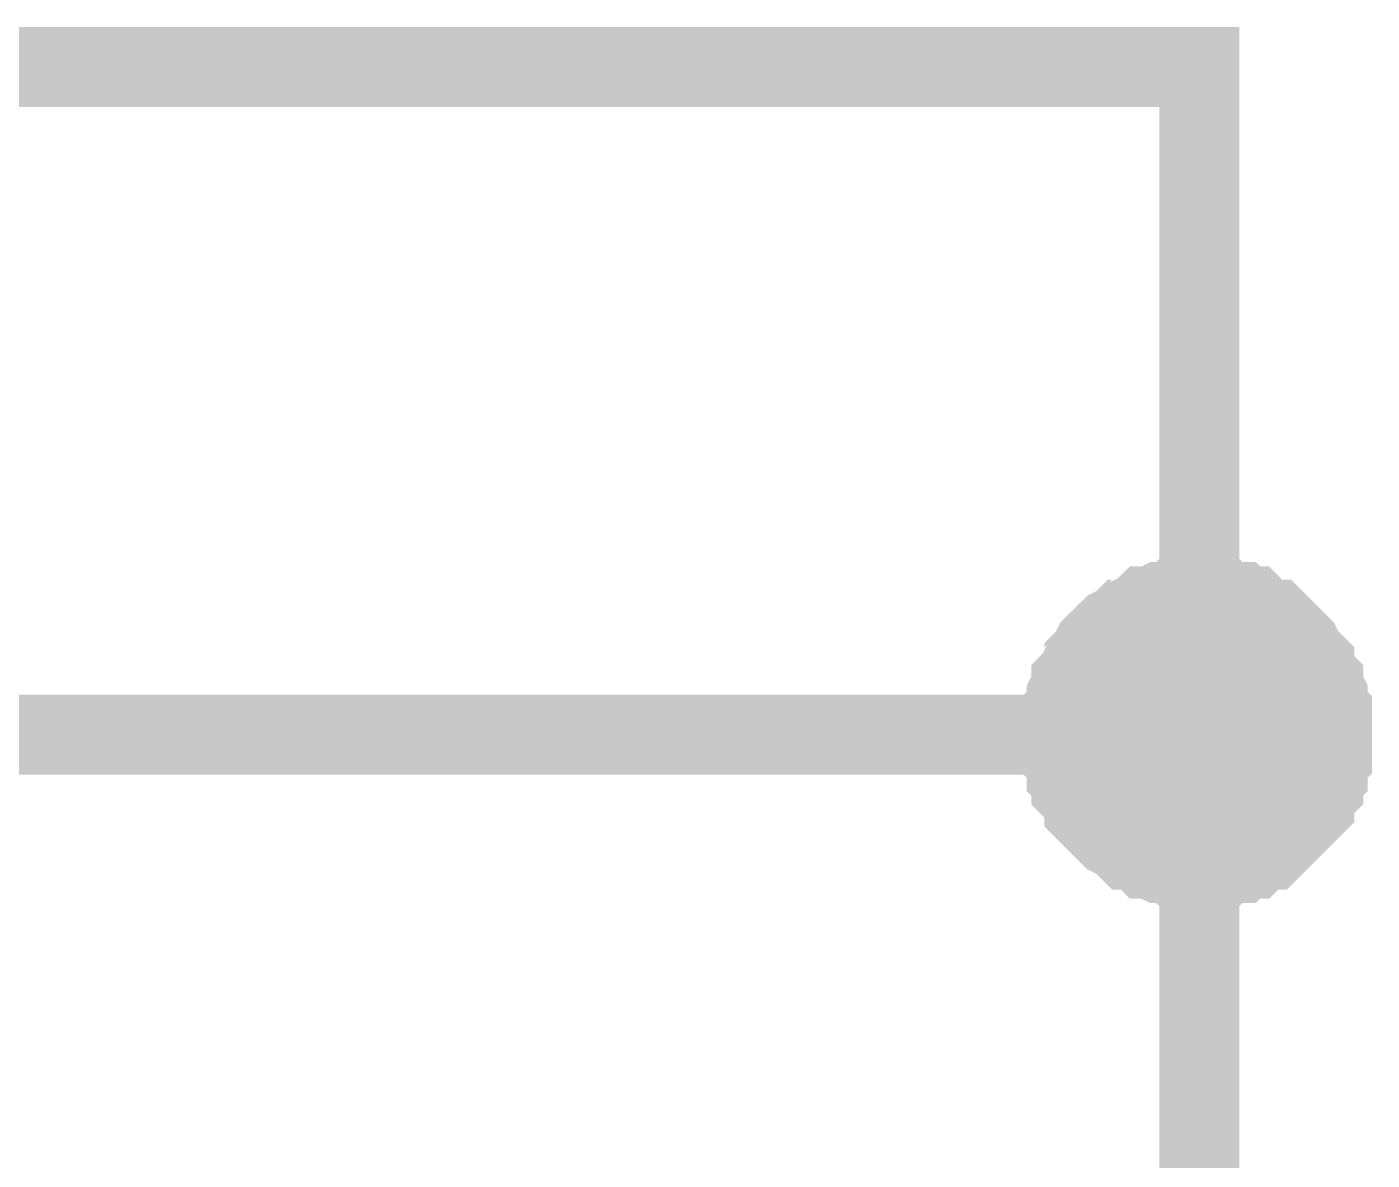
# Model space of a CAD drawing. Header units: millimetres. Extents: x -2024 to 917, y -725 to 13.
# Drawn here: x 297.77 to 302.81, y -135.39 to -131.14 of the extents above; entities that cross this region are included whole.
import ezdxf

# ---------------------------------------------------------------- set-up
doc = ezdxf.new("R2010")
doc.units = ezdxf.units.MM
doc.layers.add('Sheet', color=255, linetype='Continuous')

msp = doc.modelspace()

# ---------------------------------------------------------------- linework, layer by layer
at = {"layer": 'Sheet'}
for points, const_width in [([(297.1652, -133.7942), (302.1636, -133.7942), (302.1636, -131.2938), (297.1652, -131.2938)], 0.2997), ([(301.6505, -133.7942), (301.6505, -133.7611), (301.6505, -133.7445), (301.6505, -133.7114), (301.667, -133.6948), (301.667, -133.6617), (301.667, -133.6451), (301.6836, -133.612), (301.6836, -133.5955), (301.7001, -133.5789), (301.7167, -133.5458), (301.7332, -133.5292), (301.7332, -133.5127), (301.7498, -133.4961), (301.7663, -133.463), (301.7829, -133.4464), (301.7995, -133.4299), (301.816, -133.4133), (301.8326, -133.3968), (301.8657, -133.3802), (301.8822, -133.3636), (301.8988, -133.3636), (301.9153, -133.3471), (301.9484, -133.3305), (301.965, -133.314), (301.9815, -133.314), (302.0146, -133.2974), (302.0312, -133.2974), (302.0643, -133.2974), (302.0808, -133.2808), (302.1139, -133.2808), (302.1305, -133.2808), (302.1636, -133.2808)], 0.2997), ([(301.6505, -133.7942), (301.6505, -133.7611), (301.6505, -133.7445), (301.6505, -133.7114), (301.667, -133.6948), (301.667, -133.6617), (301.667, -133.6451), (301.6836, -133.612), (301.6836, -133.5955), (301.7001, -133.5789), (301.7167, -133.5458), (301.7332, -133.5292), (301.7332, -133.5127), (301.7498, -133.4961), (301.7663, -133.463), (301.7829, -133.4464), (301.7995, -133.4299), (301.816, -133.4133), (301.8326, -133.3968), (301.8657, -133.3802), (301.8822, -133.3636), (301.8988, -133.3636), (301.9153, -133.3471), (301.9484, -133.3305), (301.965, -133.314), (301.9815, -133.314), (302.0146, -133.2974), (302.0312, -133.2974), (302.0643, -133.2974), (302.0808, -133.2808), (302.1139, -133.2808), (302.1305, -133.2808), (302.1636, -133.2808)], 0.2997), ([(301.6505, -133.7942), (301.6505, -133.7611), (301.6505, -133.7445), (301.6505, -133.7114), (301.667, -133.6948), (301.667, -133.6617), (301.667, -133.6451), (301.6836, -133.612), (301.6836, -133.5955), (301.7001, -133.5789), (301.7167, -133.5458), (301.7332, -133.5292), (301.7332, -133.5127), (301.7498, -133.4961), (301.7663, -133.463), (301.7829, -133.4464), (301.7995, -133.4299), (301.816, -133.4133), (301.8326, -133.3968), (301.8657, -133.3802), (301.8822, -133.3636), (301.8988, -133.3636), (301.9153, -133.3471), (301.9484, -133.3305), (301.965, -133.314), (301.9815, -133.314), (302.0146, -133.2974), (302.0312, -133.2974), (302.0643, -133.2974), (302.0808, -133.2808), (302.1139, -133.2808), (302.1305, -133.2808), (302.1636, -133.2808)], 0.2997), ([(301.6505, -133.7942), (301.6505, -133.7611), (301.6505, -133.7445), (301.6505, -133.7114), (301.667, -133.6948), (301.667, -133.6617), (301.667, -133.6451), (301.6836, -133.612), (301.6836, -133.5955), (301.7001, -133.5789), (301.7167, -133.5458), (301.7332, -133.5292), (301.7332, -133.5127), (301.7498, -133.4961), (301.7663, -133.463), (301.7829, -133.4464), (301.7995, -133.4299), (301.816, -133.4133), (301.8326, -133.3968), (301.8657, -133.3802), (301.8822, -133.3636), (301.8988, -133.3636), (301.9153, -133.3471), (301.9484, -133.3305), (301.965, -133.314), (301.9815, -133.314), (302.0146, -133.2974), (302.0312, -133.2974), (302.0643, -133.2974), (302.0808, -133.2808), (302.1139, -133.2808), (302.1305, -133.2808), (302.1636, -133.2808)], 0.2997), ([(302.1636, -133.2808), (302.1636, -133.2808)], 0.2997), ([(302.1636, -133.2808), (302.1967, -133.2808), (302.2132, -133.2808), (302.2463, -133.2808), (302.2629, -133.2974), (302.296, -133.2974), (302.3125, -133.2974), (302.3291, -133.314), (302.3622, -133.314), (302.3787, -133.3305), (302.3953, -133.3471), (302.4284, -133.3636), (302.4449, -133.3636), (302.4615, -133.3802), (302.478, -133.3968), (302.4946, -133.4133), (302.5111, -133.4299), (302.5277, -133.4464), (302.5442, -133.463), (302.5608, -133.4961), (302.5774, -133.5127), (302.5939, -133.5292), (302.5939, -133.5458), (302.6105, -133.5789), (302.627, -133.5955), (302.627, -133.612), (302.6436, -133.6451), (302.6436, -133.6617), (302.6436, -133.6948), (302.6601, -133.7114), (302.6601, -133.7445), (302.6601, -133.7611), (302.6601, -133.7942)], 0.2997), ([(302.1636, -133.2808), (302.1636, -133.2808)], 0.2997), ([(302.1636, -133.2808), (302.1967, -133.2808), (302.2132, -133.2808), (302.2463, -133.2808), (302.2629, -133.2974), (302.296, -133.2974), (302.3125, -133.2974), (302.3291, -133.314), (302.3622, -133.314), (302.3787, -133.3305), (302.3953, -133.3471), (302.4284, -133.3636), (302.4449, -133.3636), (302.4615, -133.3802), (302.478, -133.3968), (302.4946, -133.4133), (302.5111, -133.4299), (302.5277, -133.4464), (302.5442, -133.463), (302.5608, -133.4961), (302.5774, -133.5127), (302.5939, -133.5292), (302.5939, -133.5458), (302.6105, -133.5789), (302.627, -133.5955), (302.627, -133.612), (302.6436, -133.6451), (302.6436, -133.6617), (302.6436, -133.6948), (302.6601, -133.7114), (302.6601, -133.7445), (302.6601, -133.7611), (302.6601, -133.7942)], 0.2997), ([(302.1636, -133.2808), (302.1636, -133.2808)], 0.2997), ([(302.1636, -133.2808), (302.1967, -133.2808), (302.2132, -133.2808), (302.2463, -133.2808), (302.2629, -133.2974), (302.296, -133.2974), (302.3125, -133.2974), (302.3291, -133.314), (302.3622, -133.314), (302.3787, -133.3305), (302.3953, -133.3471), (302.4284, -133.3636), (302.4449, -133.3636), (302.4615, -133.3802), (302.478, -133.3968), (302.4946, -133.4133), (302.5111, -133.4299), (302.5277, -133.4464), (302.5442, -133.463), (302.5608, -133.4961), (302.5774, -133.5127), (302.5939, -133.5292), (302.5939, -133.5458), (302.6105, -133.5789), (302.627, -133.5955), (302.627, -133.612), (302.6436, -133.6451), (302.6436, -133.6617), (302.6436, -133.6948), (302.6601, -133.7114), (302.6601, -133.7445), (302.6601, -133.7611), (302.6601, -133.7942)], 0.2997), ([(302.1636, -133.2808), (302.1636, -133.2808)], 0.2997), ([(302.1636, -133.2808), (302.1967, -133.2808), (302.2132, -133.2808), (302.2463, -133.2808), (302.2629, -133.2974), (302.296, -133.2974), (302.3125, -133.2974), (302.3291, -133.314), (302.3622, -133.314), (302.3787, -133.3305), (302.3953, -133.3471), (302.4284, -133.3636), (302.4449, -133.3636), (302.4615, -133.3802), (302.478, -133.3968), (302.4946, -133.4133), (302.5111, -133.4299), (302.5277, -133.4464), (302.5442, -133.463), (302.5608, -133.4961), (302.5774, -133.5127), (302.5939, -133.5292), (302.5939, -133.5458), (302.6105, -133.5789), (302.627, -133.5955), (302.627, -133.612), (302.6436, -133.6451), (302.6436, -133.6617), (302.6436, -133.6948), (302.6601, -133.7114), (302.6601, -133.7445), (302.6601, -133.7611), (302.6601, -133.7942)], 0.2997), ([(301.6505, -133.7942), (301.6505, -133.7611), (301.6505, -133.7445), (301.6505, -133.7114), (301.667, -133.6948), (301.667, -133.6617), (301.667, -133.6451), (301.6836, -133.612), (301.6836, -133.5955), (301.7001, -133.5789), (301.7167, -133.5458), (301.7332, -133.5292), (301.7332, -133.5127), (301.7498, -133.4961), (301.7663, -133.463), (301.7829, -133.4464), (301.7995, -133.4299), (301.816, -133.4133), (301.8326, -133.3968), (301.8657, -133.3802), (301.8822, -133.3636), (301.8988, -133.3636), (301.9153, -133.3471), (301.9484, -133.3305), (301.965, -133.314), (301.9815, -133.314), (302.0146, -133.2974), (302.0312, -133.2974), (302.0643, -133.2974), (302.0808, -133.2808), (302.1139, -133.2808), (302.1305, -133.2808), (302.1636, -133.2808)], 0.0991), ([(301.6505, -133.7942), (301.6505, -133.7611), (301.6505, -133.7445), (301.6505, -133.7114), (301.667, -133.6948), (301.667, -133.6617), (301.667, -133.6451), (301.6836, -133.612), (301.6836, -133.5955), (301.7001, -133.5789), (301.7167, -133.5458), (301.7332, -133.5292), (301.7332, -133.5127), (301.7498, -133.4961), (301.7663, -133.463), (301.7829, -133.4464), (301.7995, -133.4299), (301.816, -133.4133), (301.8326, -133.3968), (301.8657, -133.3802), (301.8822, -133.3636), (301.8988, -133.3636), (301.9153, -133.3471), (301.9484, -133.3305), (301.965, -133.314), (301.9815, -133.314), (302.0146, -133.2974), (302.0312, -133.2974), (302.0643, -133.2974), (302.0808, -133.2808), (302.1139, -133.2808), (302.1305, -133.2808), (302.1636, -133.2808)], 0.0991), ([(301.6505, -133.7942), (301.6505, -133.7611), (301.6505, -133.7445), (301.6505, -133.7114), (301.667, -133.6948), (301.667, -133.6617), (301.667, -133.6451), (301.6836, -133.612), (301.6836, -133.5955), (301.7001, -133.5789), (301.7167, -133.5458), (301.7332, -133.5292), (301.7332, -133.5127), (301.7498, -133.4961), (301.7663, -133.463), (301.7829, -133.4464), (301.7995, -133.4299), (301.816, -133.4133), (301.8326, -133.3968), (301.8657, -133.3802), (301.8822, -133.3636), (301.8988, -133.3636), (301.9153, -133.3471), (301.9484, -133.3305), (301.965, -133.314), (301.9815, -133.314), (302.0146, -133.2974), (302.0312, -133.2974), (302.0643, -133.2974), (302.0808, -133.2808), (302.1139, -133.2808), (302.1305, -133.2808), (302.1636, -133.2808)], 0.0991), ([(301.6505, -133.7942), (301.6505, -133.7611), (301.6505, -133.7445), (301.6505, -133.7114), (301.667, -133.6948), (301.667, -133.6617), (301.667, -133.6451), (301.6836, -133.612), (301.6836, -133.5955), (301.7001, -133.5789), (301.7167, -133.5458), (301.7332, -133.5292), (301.7332, -133.5127), (301.7498, -133.4961), (301.7663, -133.463), (301.7829, -133.4464), (301.7995, -133.4299), (301.816, -133.4133), (301.8326, -133.3968), (301.8657, -133.3802), (301.8822, -133.3636), (301.8988, -133.3636), (301.9153, -133.3471), (301.9484, -133.3305), (301.965, -133.314), (301.9815, -133.314), (302.0146, -133.2974), (302.0312, -133.2974), (302.0643, -133.2974), (302.0808, -133.2808), (302.1139, -133.2808), (302.1305, -133.2808), (302.1636, -133.2808)], 0.0991), ([(302.1636, -133.2808), (302.1636, -133.2808)], 0.0991), ([(302.1636, -133.2808), (302.1967, -133.2808), (302.2132, -133.2808), (302.2463, -133.2808), (302.2629, -133.2974), (302.296, -133.2974), (302.3125, -133.2974), (302.3291, -133.314), (302.3622, -133.314), (302.3787, -133.3305), (302.3953, -133.3471), (302.4284, -133.3636), (302.4449, -133.3636), (302.4615, -133.3802), (302.478, -133.3968), (302.4946, -133.4133), (302.5111, -133.4299), (302.5277, -133.4464), (302.5442, -133.463), (302.5608, -133.4961), (302.5774, -133.5127), (302.5939, -133.5292), (302.5939, -133.5458), (302.6105, -133.5789), (302.627, -133.5955), (302.627, -133.612), (302.6436, -133.6451), (302.6436, -133.6617), (302.6436, -133.6948), (302.6601, -133.7114), (302.6601, -133.7445), (302.6601, -133.7611), (302.6601, -133.7942)], 0.0991), ([(302.1636, -133.2808), (302.1636, -133.2808)], 0.0991), ([(302.1636, -133.2808), (302.1967, -133.2808), (302.2132, -133.2808), (302.2463, -133.2808), (302.2629, -133.2974), (302.296, -133.2974), (302.3125, -133.2974), (302.3291, -133.314), (302.3622, -133.314), (302.3787, -133.3305), (302.3953, -133.3471), (302.4284, -133.3636), (302.4449, -133.3636), (302.4615, -133.3802), (302.478, -133.3968), (302.4946, -133.4133), (302.5111, -133.4299), (302.5277, -133.4464), (302.5442, -133.463), (302.5608, -133.4961), (302.5774, -133.5127), (302.5939, -133.5292), (302.5939, -133.5458), (302.6105, -133.5789), (302.627, -133.5955), (302.627, -133.612), (302.6436, -133.6451), (302.6436, -133.6617), (302.6436, -133.6948), (302.6601, -133.7114), (302.6601, -133.7445), (302.6601, -133.7611), (302.6601, -133.7942)], 0.0991), ([(302.1636, -133.2808), (302.1636, -133.2808)], 0.0991), ([(302.1636, -133.2808), (302.1967, -133.2808), (302.2132, -133.2808), (302.2463, -133.2808), (302.2629, -133.2974), (302.296, -133.2974), (302.3125, -133.2974), (302.3291, -133.314), (302.3622, -133.314), (302.3787, -133.3305), (302.3953, -133.3471), (302.4284, -133.3636), (302.4449, -133.3636), (302.4615, -133.3802), (302.478, -133.3968), (302.4946, -133.4133), (302.5111, -133.4299), (302.5277, -133.4464), (302.5442, -133.463), (302.5608, -133.4961), (302.5774, -133.5127), (302.5939, -133.5292), (302.5939, -133.5458), (302.6105, -133.5789), (302.627, -133.5955), (302.627, -133.612), (302.6436, -133.6451), (302.6436, -133.6617), (302.6436, -133.6948), (302.6601, -133.7114), (302.6601, -133.7445), (302.6601, -133.7611), (302.6601, -133.7942)], 0.0991), ([(302.1636, -133.2808), (302.1636, -133.2808)], 0.0991), ([(302.1636, -133.2808), (302.1967, -133.2808), (302.2132, -133.2808), (302.2463, -133.2808), (302.2629, -133.2974), (302.296, -133.2974), (302.3125, -133.2974), (302.3291, -133.314), (302.3622, -133.314), (302.3787, -133.3305), (302.3953, -133.3471), (302.4284, -133.3636), (302.4449, -133.3636), (302.4615, -133.3802), (302.478, -133.3968), (302.4946, -133.4133), (302.5111, -133.4299), (302.5277, -133.4464), (302.5442, -133.463), (302.5608, -133.4961), (302.5774, -133.5127), (302.5939, -133.5292), (302.5939, -133.5458), (302.6105, -133.5789), (302.627, -133.5955), (302.627, -133.612), (302.6436, -133.6451), (302.6436, -133.6617), (302.6436, -133.6948), (302.6601, -133.7114), (302.6601, -133.7445), (302.6601, -133.7611), (302.6601, -133.7942)], 0.0991), ([(302.1636, -134.2909), (302.1305, -134.2909), (302.1139, -134.2909), (302.0808, -134.2909), (302.0643, -134.2744), (302.0312, -134.2744), (302.0146, -134.2744), (301.9815, -134.2578), (301.965, -134.2578), (301.9484, -134.2413), (301.9153, -134.2247), (301.8988, -134.2247), (301.8822, -134.2081), (301.8657, -134.1916), (301.8326, -134.175), (301.816, -134.1585), (301.7995, -134.1419), (301.7829, -134.1253), (301.7663, -134.1088), (301.7498, -134.0922), (301.7332, -134.0757), (301.7332, -134.0591), (301.7167, -134.026), (301.7001, -134.0094), (301.6836, -133.9929), (301.6836, -133.9598), (301.667, -133.9432), (301.667, -133.9266), (301.667, -133.8935), (301.6505, -133.877), (301.6505, -133.8438), (301.6505, -133.8273), (301.6505, -133.7942)], 0.2997), ([(301.6505, -133.7942), (301.6505, -133.7942)], 0.2997), ([(302.1636, -134.2909), (302.1305, -134.2909), (302.1139, -134.2909), (302.0808, -134.2909), (302.0643, -134.2744), (302.0312, -134.2744), (302.0146, -134.2744), (301.9815, -134.2578), (301.965, -134.2578), (301.9484, -134.2413), (301.9153, -134.2247), (301.8988, -134.2247), (301.8822, -134.2081), (301.8657, -134.1916), (301.8326, -134.175), (301.816, -134.1585), (301.7995, -134.1419), (301.7829, -134.1253), (301.7663, -134.1088), (301.7498, -134.0922), (301.7332, -134.0757), (301.7332, -134.0591), (301.7167, -134.026), (301.7001, -134.0094), (301.6836, -133.9929), (301.6836, -133.9598), (301.667, -133.9432), (301.667, -133.9266), (301.667, -133.8935), (301.6505, -133.877), (301.6505, -133.8438), (301.6505, -133.8273), (301.6505, -133.7942)], 0.2997), ([(301.6505, -133.7942), (301.6505, -133.7942)], 0.2997), ([(302.1636, -134.2909), (302.1305, -134.2909), (302.1139, -134.2909), (302.0808, -134.2909), (302.0643, -134.2744), (302.0312, -134.2744), (302.0146, -134.2744), (301.9815, -134.2578), (301.965, -134.2578), (301.9484, -134.2413), (301.9153, -134.2247), (301.8988, -134.2247), (301.8822, -134.2081), (301.8657, -134.1916), (301.8326, -134.175), (301.816, -134.1585), (301.7995, -134.1419), (301.7829, -134.1253), (301.7663, -134.1088), (301.7498, -134.0922), (301.7332, -134.0757), (301.7332, -134.0591), (301.7167, -134.026), (301.7001, -134.0094), (301.6836, -133.9929), (301.6836, -133.9598), (301.667, -133.9432), (301.667, -133.9266), (301.667, -133.8935), (301.6505, -133.877), (301.6505, -133.8438), (301.6505, -133.8273), (301.6505, -133.7942)], 0.2997), ([(301.6505, -133.7942), (301.6505, -133.7942)], 0.2997), ([(302.1636, -134.2909), (302.1305, -134.2909), (302.1139, -134.2909), (302.0808, -134.2909), (302.0643, -134.2744), (302.0312, -134.2744), (302.0146, -134.2744), (301.9815, -134.2578), (301.965, -134.2578), (301.9484, -134.2413), (301.9153, -134.2247), (301.8988, -134.2247), (301.8822, -134.2081), (301.8657, -134.1916), (301.8326, -134.175), (301.816, -134.1585), (301.7995, -134.1419), (301.7829, -134.1253), (301.7663, -134.1088), (301.7498, -134.0922), (301.7332, -134.0757), (301.7332, -134.0591), (301.7167, -134.026), (301.7001, -134.0094), (301.6836, -133.9929), (301.6836, -133.9598), (301.667, -133.9432), (301.667, -133.9266), (301.667, -133.8935), (301.6505, -133.877), (301.6505, -133.8438), (301.6505, -133.8273), (301.6505, -133.7942)], 0.2997), ([(301.6505, -133.7942), (301.6505, -133.7942)], 0.2997), ([(302.1636, -136.2946), (302.1636, -133.7942)], 0.2997), ([(302.6601, -133.7942), (302.6601, -133.8273), (302.6601, -133.8438), (302.6601, -133.877), (302.6436, -133.8935), (302.6436, -133.9266), (302.6436, -133.9432), (302.627, -133.9598), (302.627, -133.9929), (302.6105, -134.0094), (302.5939, -134.026), (302.5939, -134.0591), (302.5774, -134.0757), (302.5608, -134.0922), (302.5442, -134.1088), (302.5277, -134.1253), (302.5111, -134.1419), (302.4946, -134.1585), (302.478, -134.175), (302.4615, -134.1916), (302.4449, -134.2081), (302.4284, -134.2247), (302.3953, -134.2247), (302.3787, -134.2413), (302.3622, -134.2578), (302.3291, -134.2578), (302.3125, -134.2744), (302.296, -134.2744), (302.2629, -134.2744), (302.2463, -134.2909), (302.2132, -134.2909), (302.1967, -134.2909), (302.1636, -134.2909)], 0.2997), ([(302.6601, -133.7942), (302.6601, -133.8273), (302.6601, -133.8438), (302.6601, -133.877), (302.6436, -133.8935), (302.6436, -133.9266), (302.6436, -133.9432), (302.627, -133.9598), (302.627, -133.9929), (302.6105, -134.0094), (302.5939, -134.026), (302.5939, -134.0591), (302.5774, -134.0757), (302.5608, -134.0922), (302.5442, -134.1088), (302.5277, -134.1253), (302.5111, -134.1419), (302.4946, -134.1585), (302.478, -134.175), (302.4615, -134.1916), (302.4449, -134.2081), (302.4284, -134.2247), (302.3953, -134.2247), (302.3787, -134.2413), (302.3622, -134.2578), (302.3291, -134.2578), (302.3125, -134.2744), (302.296, -134.2744), (302.2629, -134.2744), (302.2463, -134.2909), (302.2132, -134.2909), (302.1967, -134.2909), (302.1636, -134.2909)], 0.2997), ([(302.6601, -133.7942), (302.6601, -133.8273), (302.6601, -133.8438), (302.6601, -133.877), (302.6436, -133.8935), (302.6436, -133.9266), (302.6436, -133.9432), (302.627, -133.9598), (302.627, -133.9929), (302.6105, -134.0094), (302.5939, -134.026), (302.5939, -134.0591), (302.5774, -134.0757), (302.5608, -134.0922), (302.5442, -134.1088), (302.5277, -134.1253), (302.5111, -134.1419), (302.4946, -134.1585), (302.478, -134.175), (302.4615, -134.1916), (302.4449, -134.2081), (302.4284, -134.2247), (302.3953, -134.2247), (302.3787, -134.2413), (302.3622, -134.2578), (302.3291, -134.2578), (302.3125, -134.2744), (302.296, -134.2744), (302.2629, -134.2744), (302.2463, -134.2909), (302.2132, -134.2909), (302.1967, -134.2909), (302.1636, -134.2909)], 0.2997), ([(302.6601, -133.7942), (302.6601, -133.8273), (302.6601, -133.8438), (302.6601, -133.877), (302.6436, -133.8935), (302.6436, -133.9266), (302.6436, -133.9432), (302.627, -133.9598), (302.627, -133.9929), (302.6105, -134.0094), (302.5939, -134.026), (302.5939, -134.0591), (302.5774, -134.0757), (302.5608, -134.0922), (302.5442, -134.1088), (302.5277, -134.1253), (302.5111, -134.1419), (302.4946, -134.1585), (302.478, -134.175), (302.4615, -134.1916), (302.4449, -134.2081), (302.4284, -134.2247), (302.3953, -134.2247), (302.3787, -134.2413), (302.3622, -134.2578), (302.3291, -134.2578), (302.3125, -134.2744), (302.296, -134.2744), (302.2629, -134.2744), (302.2463, -134.2909), (302.2132, -134.2909), (302.1967, -134.2909), (302.1636, -134.2909)], 0.2997), ([(302.6601, -133.7942), (302.6601, -133.7942), (302.6601, -133.7942), (302.6601, -133.7942), (302.6601, -133.7942), (302.6601, -133.7942), (302.6601, -133.7942), (302.6601, -133.7942), (302.6601, -133.7942), (302.6601, -133.7942), (302.6601, -133.7942), (302.6601, -133.7942), (302.6601, -133.7942), (302.6601, -133.7942), (302.6601, -133.7942), (302.6601, -133.7942), (302.6601, -133.7942), (302.6601, -133.7942), (302.6601, -133.7942), (302.6601, -133.7942), (302.6601, -133.7942), (302.6601, -133.7942), (302.6601, -133.7942), (302.6601, -133.7942), (302.6601, -133.7942), (302.6601, -133.7942), (302.6601, -133.7942), (302.6601, -133.7942), (302.6601, -133.7942), (302.6601, -133.7942), (302.6601, -133.7942), (302.6601, -133.7942), (302.6601, -133.7942)], 0.2997), ([(302.6601, -133.7942), (302.6601, -133.7942)], 0.2997), ([(302.6601, -133.7942), (302.6601, -133.7942), (302.6601, -133.7942), (302.6601, -133.7942), (302.6601, -133.7942), (302.6601, -133.7942), (302.6601, -133.7942), (302.6601, -133.7942), (302.6601, -133.7942), (302.6601, -133.7942), (302.6601, -133.7942), (302.6601, -133.7942), (302.6601, -133.7942), (302.6601, -133.7942), (302.6601, -133.7942), (302.6601, -133.7942), (302.6601, -133.7942), (302.6601, -133.7942), (302.6601, -133.7942), (302.6601, -133.7942), (302.6601, -133.7942), (302.6601, -133.7942), (302.6601, -133.7942), (302.6601, -133.7942), (302.6601, -133.7942), (302.6601, -133.7942), (302.6601, -133.7942), (302.6601, -133.7942), (302.6601, -133.7942), (302.6601, -133.7942), (302.6601, -133.7942), (302.6601, -133.7942), (302.6601, -133.7942)], 0.2997), ([(302.6601, -133.7942), (302.6601, -133.7942)], 0.2997), ([(302.6601, -133.7942), (302.6601, -133.7942), (302.6601, -133.7942), (302.6601, -133.7942), (302.6601, -133.7942), (302.6601, -133.7942), (302.6601, -133.7942), (302.6601, -133.7942), (302.6601, -133.7942), (302.6601, -133.7942), (302.6601, -133.7942), (302.6601, -133.7942), (302.6601, -133.7942), (302.6601, -133.7942), (302.6601, -133.7942), (302.6601, -133.7942), (302.6601, -133.7942), (302.6601, -133.7942), (302.6601, -133.7942), (302.6601, -133.7942), (302.6601, -133.7942), (302.6601, -133.7942), (302.6601, -133.7942), (302.6601, -133.7942), (302.6601, -133.7942), (302.6601, -133.7942), (302.6601, -133.7942), (302.6601, -133.7942), (302.6601, -133.7942), (302.6601, -133.7942), (302.6601, -133.7942), (302.6601, -133.7942), (302.6601, -133.7942)], 0.2997), ([(302.6601, -133.7942), (302.6601, -133.7942)], 0.2997), ([(302.6601, -133.7942), (302.6601, -133.7942), (302.6601, -133.7942), (302.6601, -133.7942), (302.6601, -133.7942), (302.6601, -133.7942), (302.6601, -133.7942), (302.6601, -133.7942), (302.6601, -133.7942), (302.6601, -133.7942), (302.6601, -133.7942), (302.6601, -133.7942), (302.6601, -133.7942), (302.6601, -133.7942), (302.6601, -133.7942), (302.6601, -133.7942), (302.6601, -133.7942), (302.6601, -133.7942), (302.6601, -133.7942), (302.6601, -133.7942), (302.6601, -133.7942), (302.6601, -133.7942), (302.6601, -133.7942), (302.6601, -133.7942), (302.6601, -133.7942), (302.6601, -133.7942), (302.6601, -133.7942), (302.6601, -133.7942), (302.6601, -133.7942), (302.6601, -133.7942), (302.6601, -133.7942), (302.6601, -133.7942), (302.6601, -133.7942)], 0.2997), ([(302.6601, -133.7942), (302.6601, -133.7942)], 0.2997), ([(302.1636, -134.2909), (302.1305, -134.2909), (302.1139, -134.2909), (302.0808, -134.2909), (302.0643, -134.2744), (302.0312, -134.2744), (302.0146, -134.2744), (301.9815, -134.2578), (301.965, -134.2578), (301.9484, -134.2413), (301.9153, -134.2247), (301.8988, -134.2247), (301.8822, -134.2081), (301.8657, -134.1916), (301.8326, -134.175), (301.816, -134.1585), (301.7995, -134.1419), (301.7829, -134.1253), (301.7663, -134.1088), (301.7498, -134.0922), (301.7332, -134.0757), (301.7332, -134.0591), (301.7167, -134.026), (301.7001, -134.0094), (301.6836, -133.9929), (301.6836, -133.9598), (301.667, -133.9432), (301.667, -133.9266), (301.667, -133.8935), (301.6505, -133.877), (301.6505, -133.8438), (301.6505, -133.8273), (301.6505, -133.7942)], 0.0991), ([(301.6505, -133.7942), (301.6505, -133.7942)], 0.0991), ([(302.1636, -134.2909), (302.1305, -134.2909), (302.1139, -134.2909), (302.0808, -134.2909), (302.0643, -134.2744), (302.0312, -134.2744), (302.0146, -134.2744), (301.9815, -134.2578), (301.965, -134.2578), (301.9484, -134.2413), (301.9153, -134.2247), (301.8988, -134.2247), (301.8822, -134.2081), (301.8657, -134.1916), (301.8326, -134.175), (301.816, -134.1585), (301.7995, -134.1419), (301.7829, -134.1253), (301.7663, -134.1088), (301.7498, -134.0922), (301.7332, -134.0757), (301.7332, -134.0591), (301.7167, -134.026), (301.7001, -134.0094), (301.6836, -133.9929), (301.6836, -133.9598), (301.667, -133.9432), (301.667, -133.9266), (301.667, -133.8935), (301.6505, -133.877), (301.6505, -133.8438), (301.6505, -133.8273), (301.6505, -133.7942)], 0.0991), ([(301.6505, -133.7942), (301.6505, -133.7942)], 0.0991), ([(302.1636, -134.2909), (302.1305, -134.2909), (302.1139, -134.2909), (302.0808, -134.2909), (302.0643, -134.2744), (302.0312, -134.2744), (302.0146, -134.2744), (301.9815, -134.2578), (301.965, -134.2578), (301.9484, -134.2413), (301.9153, -134.2247), (301.8988, -134.2247), (301.8822, -134.2081), (301.8657, -134.1916), (301.8326, -134.175), (301.816, -134.1585), (301.7995, -134.1419), (301.7829, -134.1253), (301.7663, -134.1088), (301.7498, -134.0922), (301.7332, -134.0757), (301.7332, -134.0591), (301.7167, -134.026), (301.7001, -134.0094), (301.6836, -133.9929), (301.6836, -133.9598), (301.667, -133.9432), (301.667, -133.9266), (301.667, -133.8935), (301.6505, -133.877), (301.6505, -133.8438), (301.6505, -133.8273), (301.6505, -133.7942)], 0.0991), ([(301.6505, -133.7942), (301.6505, -133.7942)], 0.0991), ([(302.1636, -134.2909), (302.1305, -134.2909), (302.1139, -134.2909), (302.0808, -134.2909), (302.0643, -134.2744), (302.0312, -134.2744), (302.0146, -134.2744), (301.9815, -134.2578), (301.965, -134.2578), (301.9484, -134.2413), (301.9153, -134.2247), (301.8988, -134.2247), (301.8822, -134.2081), (301.8657, -134.1916), (301.8326, -134.175), (301.816, -134.1585), (301.7995, -134.1419), (301.7829, -134.1253), (301.7663, -134.1088), (301.7498, -134.0922), (301.7332, -134.0757), (301.7332, -134.0591), (301.7167, -134.026), (301.7001, -134.0094), (301.6836, -133.9929), (301.6836, -133.9598), (301.667, -133.9432), (301.667, -133.9266), (301.667, -133.8935), (301.6505, -133.877), (301.6505, -133.8438), (301.6505, -133.8273), (301.6505, -133.7942)], 0.0991), ([(301.6505, -133.7942), (301.6505, -133.7942)], 0.0991), ([(302.6601, -133.7942), (302.6601, -133.8273), (302.6601, -133.8438), (302.6601, -133.877), (302.6436, -133.8935), (302.6436, -133.9266), (302.6436, -133.9432), (302.627, -133.9598), (302.627, -133.9929), (302.6105, -134.0094), (302.5939, -134.026), (302.5939, -134.0591), (302.5774, -134.0757), (302.5608, -134.0922), (302.5442, -134.1088), (302.5277, -134.1253), (302.5111, -134.1419), (302.4946, -134.1585), (302.478, -134.175), (302.4615, -134.1916), (302.4449, -134.2081), (302.4284, -134.2247), (302.3953, -134.2247), (302.3787, -134.2413), (302.3622, -134.2578), (302.3291, -134.2578), (302.3125, -134.2744), (302.296, -134.2744), (302.2629, -134.2744), (302.2463, -134.2909), (302.2132, -134.2909), (302.1967, -134.2909), (302.1636, -134.2909)], 0.0991), ([(302.6601, -133.7942), (302.6601, -133.8273), (302.6601, -133.8438), (302.6601, -133.877), (302.6436, -133.8935), (302.6436, -133.9266), (302.6436, -133.9432), (302.627, -133.9598), (302.627, -133.9929), (302.6105, -134.0094), (302.5939, -134.026), (302.5939, -134.0591), (302.5774, -134.0757), (302.5608, -134.0922), (302.5442, -134.1088), (302.5277, -134.1253), (302.5111, -134.1419), (302.4946, -134.1585), (302.478, -134.175), (302.4615, -134.1916), (302.4449, -134.2081), (302.4284, -134.2247), (302.3953, -134.2247), (302.3787, -134.2413), (302.3622, -134.2578), (302.3291, -134.2578), (302.3125, -134.2744), (302.296, -134.2744), (302.2629, -134.2744), (302.2463, -134.2909), (302.2132, -134.2909), (302.1967, -134.2909), (302.1636, -134.2909)], 0.0991), ([(302.6601, -133.7942), (302.6601, -133.8273), (302.6601, -133.8438), (302.6601, -133.877), (302.6436, -133.8935), (302.6436, -133.9266), (302.6436, -133.9432), (302.627, -133.9598), (302.627, -133.9929), (302.6105, -134.0094), (302.5939, -134.026), (302.5939, -134.0591), (302.5774, -134.0757), (302.5608, -134.0922), (302.5442, -134.1088), (302.5277, -134.1253), (302.5111, -134.1419), (302.4946, -134.1585), (302.478, -134.175), (302.4615, -134.1916), (302.4449, -134.2081), (302.4284, -134.2247), (302.3953, -134.2247), (302.3787, -134.2413), (302.3622, -134.2578), (302.3291, -134.2578), (302.3125, -134.2744), (302.296, -134.2744), (302.2629, -134.2744), (302.2463, -134.2909), (302.2132, -134.2909), (302.1967, -134.2909), (302.1636, -134.2909)], 0.0991), ([(302.6601, -133.7942), (302.6601, -133.8273), (302.6601, -133.8438), (302.6601, -133.877), (302.6436, -133.8935), (302.6436, -133.9266), (302.6436, -133.9432), (302.627, -133.9598), (302.627, -133.9929), (302.6105, -134.0094), (302.5939, -134.026), (302.5939, -134.0591), (302.5774, -134.0757), (302.5608, -134.0922), (302.5442, -134.1088), (302.5277, -134.1253), (302.5111, -134.1419), (302.4946, -134.1585), (302.478, -134.175), (302.4615, -134.1916), (302.4449, -134.2081), (302.4284, -134.2247), (302.3953, -134.2247), (302.3787, -134.2413), (302.3622, -134.2578), (302.3291, -134.2578), (302.3125, -134.2744), (302.296, -134.2744), (302.2629, -134.2744), (302.2463, -134.2909), (302.2132, -134.2909), (302.1967, -134.2909), (302.1636, -134.2909)], 0.0991), ([(302.6601, -133.7942), (302.6601, -133.7942), (302.6601, -133.7942), (302.6601, -133.7942), (302.6601, -133.7942), (302.6601, -133.7942), (302.6601, -133.7942), (302.6601, -133.7942), (302.6601, -133.7942), (302.6601, -133.7942), (302.6601, -133.7942), (302.6601, -133.7942), (302.6601, -133.7942), (302.6601, -133.7942), (302.6601, -133.7942), (302.6601, -133.7942), (302.6601, -133.7942), (302.6601, -133.7942), (302.6601, -133.7942), (302.6601, -133.7942), (302.6601, -133.7942), (302.6601, -133.7942), (302.6601, -133.7942), (302.6601, -133.7942), (302.6601, -133.7942), (302.6601, -133.7942), (302.6601, -133.7942), (302.6601, -133.7942), (302.6601, -133.7942), (302.6601, -133.7942), (302.6601, -133.7942), (302.6601, -133.7942), (302.6601, -133.7942)], 0.0991), ([(302.6601, -133.7942), (302.6601, -133.7942)], 0.0991), ([(302.6601, -133.7942), (302.6601, -133.7942), (302.6601, -133.7942), (302.6601, -133.7942), (302.6601, -133.7942), (302.6601, -133.7942), (302.6601, -133.7942), (302.6601, -133.7942), (302.6601, -133.7942), (302.6601, -133.7942), (302.6601, -133.7942), (302.6601, -133.7942), (302.6601, -133.7942), (302.6601, -133.7942), (302.6601, -133.7942), (302.6601, -133.7942), (302.6601, -133.7942), (302.6601, -133.7942), (302.6601, -133.7942), (302.6601, -133.7942), (302.6601, -133.7942), (302.6601, -133.7942), (302.6601, -133.7942), (302.6601, -133.7942), (302.6601, -133.7942), (302.6601, -133.7942), (302.6601, -133.7942), (302.6601, -133.7942), (302.6601, -133.7942), (302.6601, -133.7942), (302.6601, -133.7942), (302.6601, -133.7942), (302.6601, -133.7942)], 0.0991), ([(302.6601, -133.7942), (302.6601, -133.7942)], 0.0991), ([(302.6601, -133.7942), (302.6601, -133.7942), (302.6601, -133.7942), (302.6601, -133.7942), (302.6601, -133.7942), (302.6601, -133.7942), (302.6601, -133.7942), (302.6601, -133.7942), (302.6601, -133.7942), (302.6601, -133.7942), (302.6601, -133.7942), (302.6601, -133.7942), (302.6601, -133.7942), (302.6601, -133.7942), (302.6601, -133.7942), (302.6601, -133.7942), (302.6601, -133.7942), (302.6601, -133.7942), (302.6601, -133.7942), (302.6601, -133.7942), (302.6601, -133.7942), (302.6601, -133.7942), (302.6601, -133.7942), (302.6601, -133.7942), (302.6601, -133.7942), (302.6601, -133.7942), (302.6601, -133.7942), (302.6601, -133.7942), (302.6601, -133.7942), (302.6601, -133.7942), (302.6601, -133.7942), (302.6601, -133.7942), (302.6601, -133.7942)], 0.0991), ([(302.6601, -133.7942), (302.6601, -133.7942)], 0.0991), ([(302.6601, -133.7942), (302.6601, -133.7942), (302.6601, -133.7942), (302.6601, -133.7942), (302.6601, -133.7942), (302.6601, -133.7942), (302.6601, -133.7942), (302.6601, -133.7942), (302.6601, -133.7942), (302.6601, -133.7942), (302.6601, -133.7942), (302.6601, -133.7942), (302.6601, -133.7942), (302.6601, -133.7942), (302.6601, -133.7942), (302.6601, -133.7942), (302.6601, -133.7942), (302.6601, -133.7942), (302.6601, -133.7942), (302.6601, -133.7942), (302.6601, -133.7942), (302.6601, -133.7942), (302.6601, -133.7942), (302.6601, -133.7942), (302.6601, -133.7942), (302.6601, -133.7942), (302.6601, -133.7942), (302.6601, -133.7942), (302.6601, -133.7942), (302.6601, -133.7942), (302.6601, -133.7942), (302.6601, -133.7942), (302.6601, -133.7942)], 0.0991), ([(302.6601, -133.7942), (302.6601, -133.7942)], 0.0991)]:
    msp.add_lwpolyline(points, dxfattribs=dict(at, const_width=const_width))
at = {"layer": 'Sheet', "const_width": 0.508}
msp.add_lwpolyline([(301.8347, -133.7816, 1), (302.3427, -133.7816, 1)], format="xyb", close=True, dxfattribs=at)

doc.saveas('drawing.dxf')
